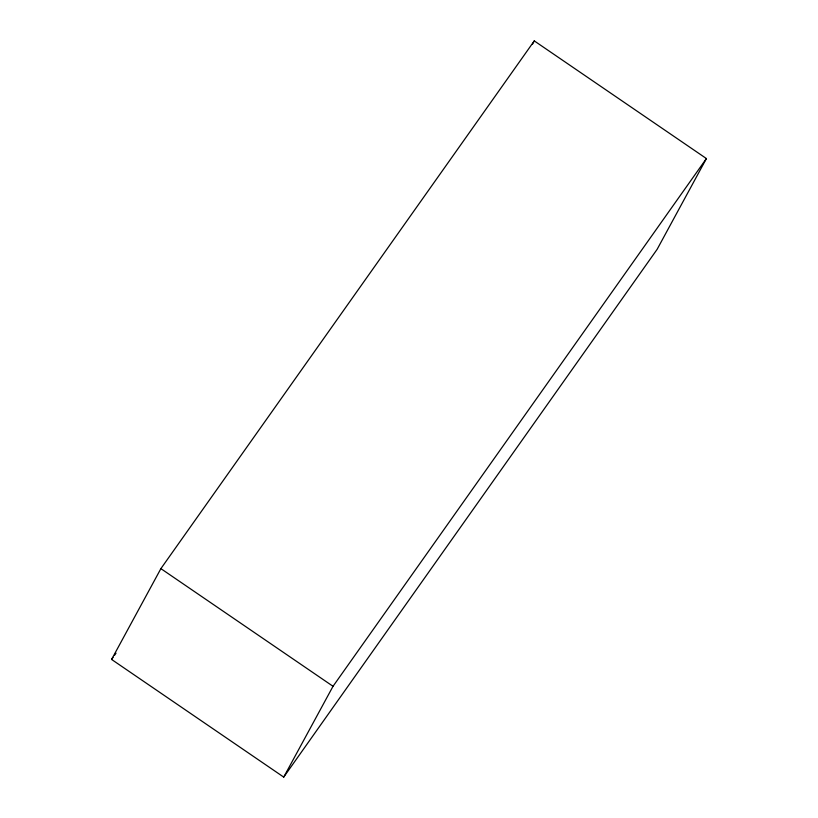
<?xml version="1.0" encoding="UTF-8"?>
<svg xmlns="http://www.w3.org/2000/svg" width="818" height="818" viewBox="0 0 818 818"><rect width="100%" height="100%" fill="white"/><g stroke="black" fill="none" stroke-linecap="round" stroke-linejoin="round"><path stroke-width="1.23" d="M111.585 659.441L160.89 568.633L534.277 40.9L706.415 158.559L657.11 249.367L283.723 777.1L111.585 659.441L113.058 657.355M532.457 44.264L534.277 40.9M283.723 777.1L333.028 686.292L706.415 158.559M114.53 655.269L116.013 653.183M160.89 568.633L333.028 686.292"/></g></svg>
